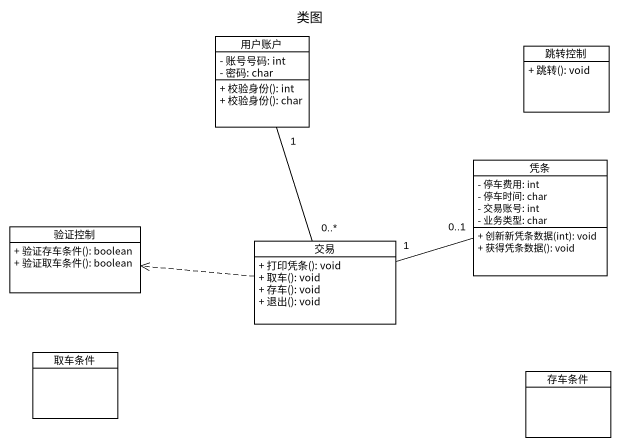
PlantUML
@startuml
title 类图
hide circle
hide empty members
skinparam classAttributeIconSize 0
class 用户账户 {
  - 账号号码: int
  - 密码: char
  + 校验身份(): int
  + 校验身份(): char
}
class 跳转控制 {
  + 跳转(): void
}
class 凭条 {
  - 停车费用: int
  - 停车时间: char
  - 交易账号: int
  - 业务类型: char
  + 创新新凭条数据(int): void
  + 获得凭条数据(): void
}
class 验证控制 {
  + 验证存车条件(): boolean
  + 验证取车条件(): boolean
}
class 交易 {
  + 打印凭条(): void
  + 取车(): void
  + 存车(): void
  + 退出(): void
}
class 取车条件
class 存车条件
交易 "0..*" -up- "1" 用户账户
交易 "1" -right- "0..1" 凭条
交易 .left.> 验证控制
@enduml
